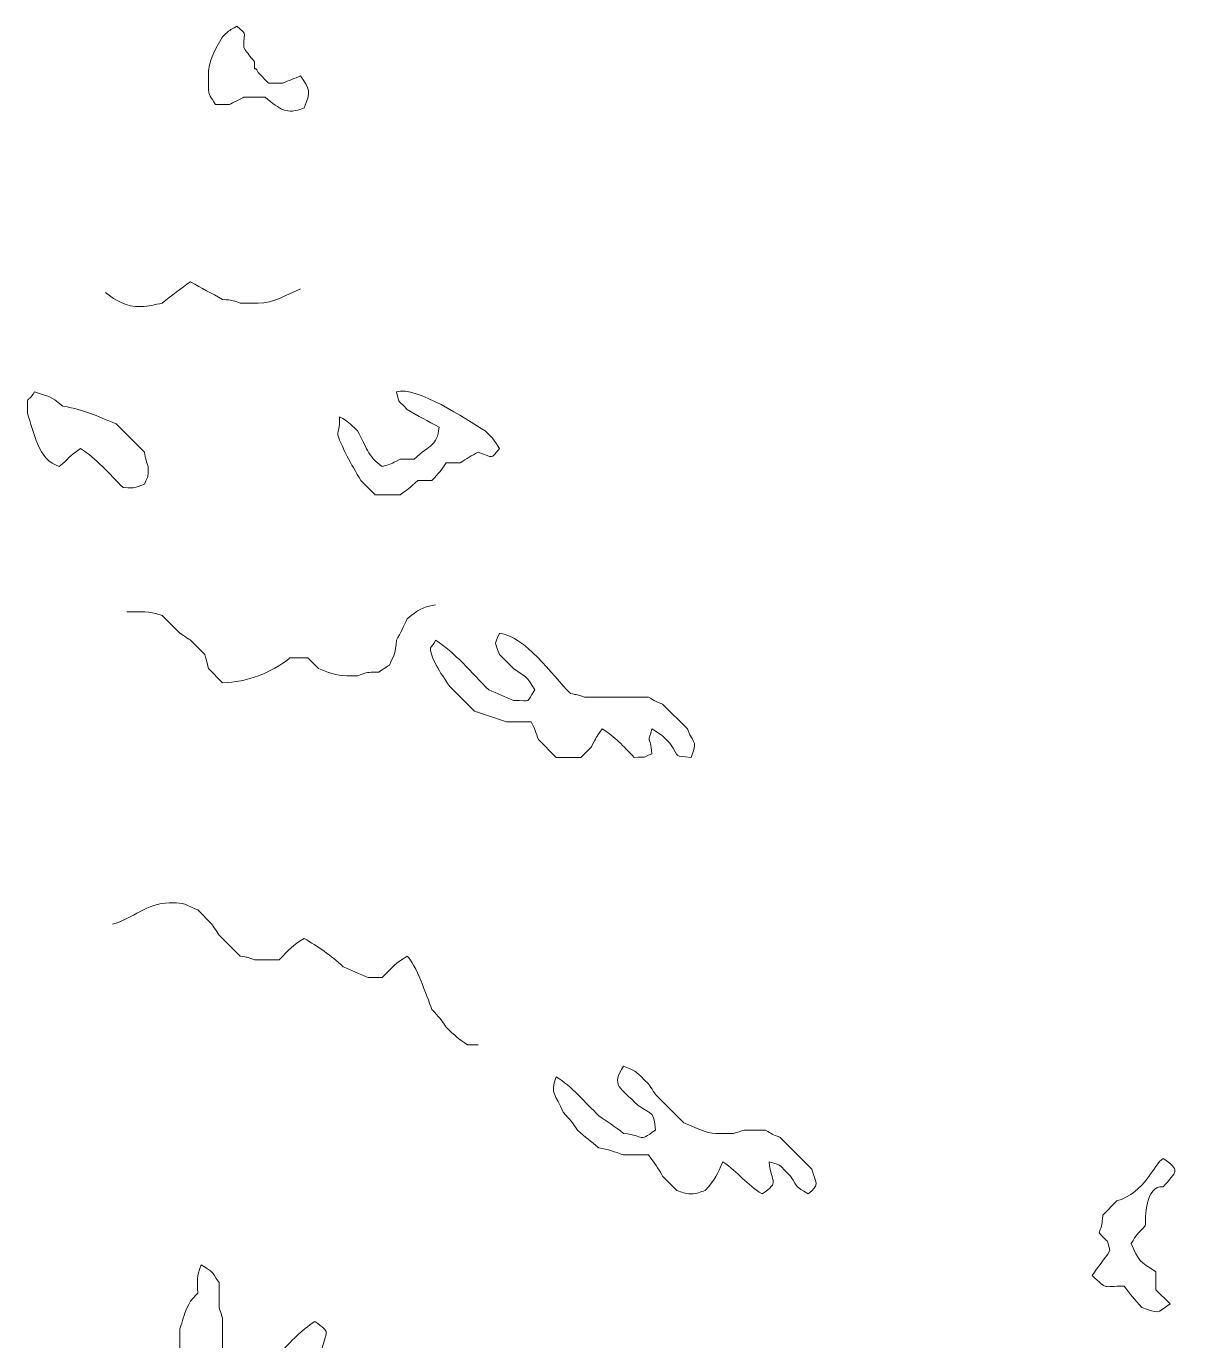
# Model space of a CAD drawing. Header units: millimetres. Extents: x -206 to 205, y -140 to 141.
# Drawn here: x 89.5 to 139.5, y -4.6 to 52.2 of the extents above; entities that cross this region are included whole.
import ezdxf

# ---------------------------------------------------------------- set-up
doc = ezdxf.new("R2010")
doc.units = ezdxf.units.MM
doc.header["$MEASUREMENT"] = 0
doc.layers.add('svg2', color=7, linetype='Continuous')

msp = doc.modelspace()

# ---------------------------------------------------------------- linework, layer by layer
at = {"layer": 'svg2', "lineweight": 9}
for points, knots in [([(98.0246, 51.7317), (98.3852, 52.0908), (98.2845, 51.9777), (98.639, 52.1916), (98.639, 52.1916), (99.0907, 51.8043), (98.9459, 52.0755), (98.9459, 51.2713), (98.9459, 51.2713), (99.1315, 50.9803), (99.1827, 50.9353), (99.4063, 50.6571), (99.4063, 50.6571), (99.4063, 50.0458), (99.3802, 50.6126), (99.5602, 50.1967), (99.5602, 50.1967), (99.5602, 50.1967), (100.0195, 49.7363), (100.0195, 49.7363), (100.0195, 49.7363), (100.0195, 49.7363), (100.6345, 49.7368), (100.6345, 49.7368), (100.6345, 49.7368), (100.886, 49.8396), (101.1485, 49.9419), (101.4017, 50.0432), (101.4017, 50.0432), (101.8351, 49.4344), (101.8252, 49.3577), (101.5552, 48.662), (101.5552, 48.662), (100.751, 48.3506), (100.5444, 48.5879), (99.8671, 49.1224), (99.8671, 49.1224), (99.8671, 49.1224), (98.9459, 49.1224), (98.9459, 49.1224), (98.9459, 49.1224), (98.8476, 49.0672), (98.4384, 48.8713), (98.3326, 48.8156), (98.3326, 48.8156), (98.3326, 48.8156), (97.7187, 48.816), (97.7187, 48.816), (97.7187, 48.816), (97.5141, 49.1618), (97.4113, 49.1428), (97.4113, 49.5834), (97.4113, 49.5834), (97.4113, 49.5834), (97.4113, 50.0432), (97.4113, 50.0432), (97.4113, 50.0432), (97.4113, 50.703), (97.709, 51.2033), (98.0246, 51.7317)], [0, 0, 0, 0, 0.0625, 0.0625, 0.0625, 0.0625, 0.125, 0.125, 0.125, 0.125, 0.1875, 0.1875, 0.1875, 0.1875, 0.25, 0.25, 0.25, 0.25, 0.3125, 0.3125, 0.3125, 0.3125, 0.375, 0.375, 0.375, 0.375, 0.4375, 0.4375, 0.4375, 0.4375, 0.5, 0.5, 0.5, 0.5, 0.5625, 0.5625, 0.5625, 0.5625, 0.625, 0.625, 0.625, 0.625, 0.6875, 0.6875, 0.6875, 0.6875, 0.75, 0.75, 0.75, 0.75, 0.8125, 0.8125, 0.8125, 0.8125, 0.875, 0.875, 0.875, 0.875, 1, 1, 1, 1]), ([(89.8921, 36.3855), (90.5735, 36.1598), (90.5188, 36.2468), (91.1199, 35.7715), (91.1199, 35.7715), (92.147, 35.5777), (92.5045, 35.3726), (93.4217, 35.0048), (93.4217, 35.0048), (93.4217, 35.0048), (94.6499, 33.7766), (94.6499, 33.7766), (94.6499, 33.7766), (94.7189, 33.4472), (94.6867, 33.5127), (94.8029, 33.1628), (94.8029, 33.1628), (94.8029, 32.5459), (94.8294, 32.8589), (94.6499, 32.3955), (94.6499, 32.3955), (94.124, 32.1919), (94.3599, 32.2421), (93.7286, 32.2421), (93.7286, 32.2421), (93.1459, 32.8251), (92.5465, 33.5265), (91.8871, 33.93), (91.8871, 33.93), (91.3346, 33.5843), (91.4068, 33.4953), (90.9673, 33.1628), (90.9673, 33.1628), (90.0441, 33.4338), (89.8691, 34.6452), (89.5852, 35.4647), (89.5852, 35.4647), (89.6062, 36.4181), (89.5397, 35.7705), (89.8921, 36.3855)], [0, 0, 0, 0, 0.0909091, 0.0909091, 0.0909091, 0.0909091, 0.1818182, 0.1818182, 0.1818182, 0.1818182, 0.2727273, 0.2727273, 0.2727273, 0.2727273, 0.3636364, 0.3636364, 0.3636364, 0.3636364, 0.4545455, 0.4545455, 0.4545455, 0.4545455, 0.5454545, 0.5454545, 0.5454545, 0.5454545, 0.6363636, 0.6363636, 0.6363636, 0.6363636, 0.7272727, 0.7272727, 0.7272727, 0.7272727, 0.8181818, 0.8181818, 0.8181818, 0.8181818, 1, 1, 1, 1]), ([(103.089, 35.3114), (103.5248, 35.0484), (103.4618, 35.0842), (103.8572, 34.6975), (103.8572, 34.6975), (104.2727, 34.0019), (104.2711, 33.6003), (104.9315, 33.163), (104.9315, 33.163), (105.4011, 33.2903), (105.2369, 33.233), (105.6987, 33.4694), (105.6987, 33.4694), (105.6987, 33.4694), (106.3121, 33.4699), (106.3121, 33.4699), (106.3121, 33.4699), (107.0092, 34.1517), (107.3029, 34.0091), (107.3858, 34.8511), (107.3858, 34.8511), (106.9106, 35.136), (106.4809, 35.3333), (106.0051, 35.6183), (106.0051, 35.6183), (105.487, 36.1804), (105.7167, 35.7897), (105.5447, 36.3856), (105.5447, 36.3856), (106.4379, 36.644), (108.5148, 35.2157), (109.3813, 34.6975), (109.3813, 34.6975), (109.7711, 34.3078), (109.7357, 34.3539), (109.9947, 33.9303), (109.9947, 33.9303), (109.5808, 33.4485), (109.7956, 33.5426), (109.0743, 33.7768), (109.0743, 33.7768), (108.7797, 33.6223), (108.5889, 33.5011), (108.307, 33.3164), (108.307, 33.3164), (108.307, 33.3164), (107.6928, 33.317), (107.6928, 33.317), (107.6928, 33.317), (107.4431, 32.942), (107.4109, 32.9082), (107.0794, 32.5492), (107.0794, 32.5492), (107.0794, 32.5492), (106.4661, 32.5492), (106.4661, 32.5492), (106.4661, 32.5492), (106.1049, 32.2167), (106.0701, 32.187), (105.6987, 31.9348), (105.6987, 31.9348), (105.6987, 31.9348), (104.6236, 31.9353), (104.6236, 31.9353), (104.6236, 31.9353), (104.6236, 31.9353), (104.0102, 32.5492), (104.0102, 32.5492), (104.0102, 32.5492), (103.7953, 32.9072), (103.5903, 33.2597), (103.3969, 33.6234), (103.3969, 33.6234), (102.7764, 34.9569), (103.089, 34.2612), (103.089, 35.3114)], [0, 0, 0, 0, 0.05, 0.05, 0.05, 0.05, 0.1, 0.1, 0.1, 0.1, 0.15, 0.15, 0.15, 0.15, 0.2, 0.2, 0.2, 0.2, 0.25, 0.25, 0.25, 0.25, 0.3, 0.3, 0.3, 0.3, 0.35, 0.35, 0.35, 0.35, 0.4, 0.4, 0.4, 0.4, 0.45, 0.45, 0.45, 0.45, 0.5, 0.5, 0.5, 0.5, 0.55, 0.55, 0.55, 0.55, 0.6, 0.6, 0.6, 0.6, 0.65, 0.65, 0.65, 0.65, 0.7, 0.7, 0.7, 0.7, 0.75, 0.75, 0.75, 0.75, 0.8, 0.8, 0.8, 0.8, 0.85, 0.85, 0.85, 0.85, 0.9, 0.9, 0.9, 0.9, 1, 1, 1, 1]), ([(107.2321, 25.6433), (108.0604, 25.1369), (108.8117, 24.2176), (109.534, 23.4954), (109.534, 23.4954), (109.9094, 23.345), (110.2343, 23.1844), (110.6092, 23.0346), (110.6092, 23.0346), (111.4344, 23.053), (111.1054, 22.8709), (111.5289, 23.495), (111.5289, 23.495), (111.1525, 24.1118), (111.1863, 24.0254), (110.6092, 24.4157), (110.6092, 24.4157), (110.6092, 24.4157), (109.9944, 25.0299), (109.9944, 25.0299), (109.9944, 25.0299), (109.7719, 25.718), (109.7667, 25.3267), (109.9944, 25.9507), (109.9944, 25.9507), (111.1009, 25.8413), (112.2604, 24.1446), (113.0636, 23.3414), (113.0636, 23.3414), (113.3935, 23.2724), (113.3285, 23.3041), (113.6784, 23.188), (113.6784, 23.188), (113.6784, 23.188), (116.4396, 23.188), (116.4396, 23.188), (116.4396, 23.188), (116.7373, 22.9978), (116.7373, 23.0109), (117.054, 22.8816), (117.054, 22.8816), (117.054, 22.8816), (118.1281, 21.8069), (118.1281, 21.8069), (118.1281, 21.8069), (118.4438, 21.0197), (118.5579, 21.3317), (118.2821, 20.5797), (118.2821, 20.5797), (117.5006, 20.6564), (117.8325, 20.5101), (117.3609, 21.1931), (117.3609, 21.1931), (116.971, 21.5828), (117.0171, 21.548), (116.5936, 21.8069), (116.5936, 21.8069), (116.3619, 21.061), (116.5266, 21.6079), (116.5936, 20.7327), (116.5936, 20.7327), (116.1041, 20.5388), (116.4467, 20.5931), (115.8263, 20.5792), (115.8263, 20.5792), (115.3209, 21.0856), (115.0247, 21.4523), (114.4457, 21.8069), (114.4457, 21.8069), (114.124, 21.3659), (114.212, 21.5056), (113.9848, 21.0395), (113.9848, 21.0395), (113.9848, 21.0395), (113.5244, 20.5797), (113.5244, 20.5797), (113.5244, 20.5797), (113.5244, 20.5797), (112.4502, 20.5797), (112.4502, 20.5797), (112.4502, 20.5797), (112.4502, 20.5797), (111.6829, 21.3465), (111.6829, 21.3465), (111.6829, 21.3465), (111.576, 21.6693), (111.5172, 21.8115), (111.3755, 22.1143), (111.3755, 22.1143), (111.3755, 22.1143), (110.3023, 22.1138), (110.3023, 22.1138), (110.3023, 22.1138), (109.843, 22.2729), (109.38, 22.415), (108.9206, 22.5742), (108.9206, 22.5742), (108.9206, 22.5742), (107.8465, 23.6484), (107.8465, 23.6484), (107.8465, 23.6484), (107.6399, 23.9655), (107.4387, 24.2259), (107.2643, 24.5691), (107.2643, 24.5691), (106.7825, 25.52), (107.115, 25.2448), (107.2321, 25.6433)], [0, 0, 0, 0, 0.0357143, 0.0357143, 0.0357143, 0.0357143, 0.0714286, 0.0714286, 0.0714286, 0.0714286, 0.1071429, 0.1071429, 0.1071429, 0.1071429, 0.1428571, 0.1428571, 0.1428571, 0.1428571, 0.1785714, 0.1785714, 0.1785714, 0.1785714, 0.2142857, 0.2142857, 0.2142857, 0.2142857, 0.25, 0.25, 0.25, 0.25, 0.2857143, 0.2857143, 0.2857143, 0.2857143, 0.3214286, 0.3214286, 0.3214286, 0.3214286, 0.3571429, 0.3571429, 0.3571429, 0.3571429, 0.3928571, 0.3928571, 0.3928571, 0.3928571, 0.4285714, 0.4285714, 0.4285714, 0.4285714, 0.4642857, 0.4642857, 0.4642857, 0.4642857, 0.5, 0.5, 0.5, 0.5, 0.5357143, 0.5357143, 0.5357143, 0.5357143, 0.5714286, 0.5714286, 0.5714286, 0.5714286, 0.6071429, 0.6071429, 0.6071429, 0.6071429, 0.6428571, 0.6428571, 0.6428571, 0.6428571, 0.6785714, 0.6785714, 0.6785714, 0.6785714, 0.7142857, 0.7142857, 0.7142857, 0.7142857, 0.75, 0.75, 0.75, 0.75, 0.7857143, 0.7857143, 0.7857143, 0.7857143, 0.8214286, 0.8214286, 0.8214286, 0.8214286, 0.8571429, 0.8571429, 0.8571429, 0.8571429, 0.8928571, 0.8928571, 0.8928571, 0.8928571, 0.9285714, 0.9285714, 0.9285714, 0.9285714, 1, 1, 1, 1]), ([(122.5789, 2.4707), (122.9555, 1.9136), (122.76, 2.0706), (123.3463, 1.7033), (123.3463, 1.7033), (123.8348, 2.1228), (123.7269, 2.0783), (123.5002, 2.7781), (123.5002, 2.7781), (123.5002, 2.7781), (122.1185, 4.1592), (122.1185, 4.1592), (122.1185, 4.1592), (121.7856, 4.2784), (121.7948, 4.2943), (121.5048, 4.4656), (121.5048, 4.4656), (121.5048, 4.4656), (120.584, 4.4656), (120.584, 4.4656), (120.584, 4.4656), (120.5749, 4.4625), (120.1493, 4.3215), (120.1232, 4.3128), (120.1232, 4.3128), (120.1232, 4.3128), (119.3559, 4.3128), (119.3559, 4.3128), (119.3559, 4.3128), (118.9752, 4.3128), (118.3317, 4.6299), (117.9752, 4.7731), (117.9752, 4.7731), (117.9752, 4.7731), (116.7476, 6.0003), (116.7476, 6.0003), (116.7476, 6.0003), (116.7383, 6.0187), (116.4576, 6.4345), (116.4406, 6.4611), (116.4406, 6.4611), (115.879, 7.0101), (116.034, 6.9455), (115.3665, 7.2284), (115.3665, 7.2284), (114.796, 6.4034), (115.235, 6.2856), (115.9803, 5.5399), (115.9803, 5.5399), (116.6473, 5.0887), (116.6683, 5.2677), (116.7476, 4.4656), (116.7476, 4.4656), (115.9333, 3.8856), (116.3496, 4.2365), (115.3665, 4.3128), (115.3665, 4.3128), (114.9792, 4.6268), (114.6932, 4.8177), (114.2927, 5.08), (114.2927, 5.08), (113.7091, 5.6621), (113.1106, 6.3639), (112.4502, 6.7675), (112.4502, 6.7675), (112.1627, 5.9813), (112.4322, 6.0422), (112.7582, 5.2329), (112.7582, 5.2329), (113.0897, 4.8723), (113.1198, 4.8381), (113.3714, 4.4656), (113.3714, 4.4656), (113.729, 4.1363), (113.9331, 3.9904), (114.2927, 3.6984), (114.2927, 3.6984), (114.727, 3.616), (114.9628, 3.5311), (115.3665, 3.392), (115.3665, 3.392), (115.3665, 3.392), (116.4406, 3.392), (116.4406, 3.392), (116.4406, 3.392), (116.7532, 2.995), (116.8105, 2.8784), (117.054, 2.4707), (117.054, 2.4707), (117.054, 2.4707), (117.6683, 1.8573), (117.6683, 1.8573), (117.6683, 1.8573), (117.8924, 1.7766), (118.0182, 1.7033), (118.2821, 1.7033), (118.2821, 1.7033), (118.5497, 1.7033), (118.6678, 1.7806), (118.8965, 1.8573), (118.8965, 1.8573), (119.3508, 2.3495), (119.4111, 2.5417), (119.6638, 3.0845), (119.6638, 3.0845), (120.3242, 2.638), (120.6975, 2.1034), (121.3513, 1.7033), (121.3513, 1.7033), (122.1652, 2.2558), (121.7318, 2.1238), (121.6577, 3.0845), (121.6577, 3.0845), (122.314, 2.8963), (122.0337, 3.0047), (122.5789, 2.4707)], [0, 0, 0, 0, 0.0333333, 0.0333333, 0.0333333, 0.0333333, 0.0666667, 0.0666667, 0.0666667, 0.0666667, 0.1, 0.1, 0.1, 0.1, 0.1333333, 0.1333333, 0.1333333, 0.1333333, 0.1666667, 0.1666667, 0.1666667, 0.1666667, 0.2, 0.2, 0.2, 0.2, 0.2333333, 0.2333333, 0.2333333, 0.2333333, 0.2666667, 0.2666667, 0.2666667, 0.2666667, 0.3, 0.3, 0.3, 0.3, 0.3333333, 0.3333333, 0.3333333, 0.3333333, 0.3666667, 0.3666667, 0.3666667, 0.3666667, 0.4, 0.4, 0.4, 0.4, 0.4333333, 0.4333333, 0.4333333, 0.4333333, 0.4666667, 0.4666667, 0.4666667, 0.4666667, 0.5, 0.5, 0.5, 0.5, 0.5333333, 0.5333333, 0.5333333, 0.5333333, 0.5666667, 0.5666667, 0.5666667, 0.5666667, 0.6, 0.6, 0.6, 0.6, 0.6333333, 0.6333333, 0.6333333, 0.6333333, 0.6666667, 0.6666667, 0.6666667, 0.6666667, 0.7, 0.7, 0.7, 0.7, 0.7333333, 0.7333333, 0.7333333, 0.7333333, 0.7666667, 0.7666667, 0.7666667, 0.7666667, 0.8, 0.8, 0.8, 0.8, 0.8333333, 0.8333333, 0.8333333, 0.8333333, 0.8666667, 0.8666667, 0.8666667, 0.8666667, 0.9, 0.9, 0.9, 0.9, 0.9333333, 0.9333333, 0.9333333, 0.9333333, 1, 1, 1, 1]), ([(135.623, -1.8254), (135.8859, -1.436), (136.1463, -1.1495), (136.3902, -0.7511), (136.3902, -0.7511), (136.2224, -0.1332), (136.4353, -0.5439), (135.9298, 0.0161), (135.9298, 0.0161), (136.0797, 0.4663), (136.0465, 0.298), (136.0833, 0.7835), (136.0833, 0.7835), (136.0833, 0.7835), (136.6971, 1.3972), (136.6971, 1.3972), (136.6971, 1.3972), (137.9208, 1.7712), (138.2982, 2.9712), (138.692, 3.2383), (138.692, 3.2383), (139.4553, 2.7207), (139.2813, 2.6644), (138.692, 2.0112), (138.692, 2.0112), (137.9156, 2.096), (137.935, 0.6367), (137.9248, 0.3231), (137.9248, 0.3231), (137.5351, -0.0667), (137.5703, -0.0211), (137.3115, -0.4447), (137.3115, -0.4447), (137.6373, -1.2151), (137.6839, -1.1977), (138.3852, -1.6718), (138.3852, -1.6718), (138.3852, -1.6718), (138.3852, -2.4392), (138.3852, -2.4392), (138.3852, -2.4392), (138.3852, -2.4392), (138.999, -3.0529), (138.999, -3.0529), (138.999, -3.0529), (138.3662, -3.5036), (138.533, -3.454), (137.7709, -3.2065), (137.7709, -3.2065), (137.4414, -2.8494), (137.2957, -2.6458), (137.0035, -2.2857), (137.0035, -2.2857), (136.0378, -2.2857), (136.3304, -2.4632), (135.623, -1.8258), (135.623, -1.8258), (135.623, -1.8258), (135.623, -1.8254), (135.623, -1.8254)], [0, 0, 0, 0, 0.0625, 0.0625, 0.0625, 0.0625, 0.125, 0.125, 0.125, 0.125, 0.1875, 0.1875, 0.1875, 0.1875, 0.25, 0.25, 0.25, 0.25, 0.3125, 0.3125, 0.3125, 0.3125, 0.375, 0.375, 0.375, 0.375, 0.4375, 0.4375, 0.4375, 0.4375, 0.5, 0.5, 0.5, 0.5, 0.5625, 0.5625, 0.5625, 0.5625, 0.625, 0.625, 0.625, 0.625, 0.6875, 0.6875, 0.6875, 0.6875, 0.75, 0.75, 0.75, 0.75, 0.8125, 0.8125, 0.8125, 0.8125, 0.875, 0.875, 0.875, 0.875, 1, 1, 1, 1]), ([(96.4921, -3.2065), (96.7206, -2.8044), (96.6061, -2.9687), (96.9513, -2.5927), (96.9513, -2.5927), (96.9513, -1.9282), (96.8777, -1.9522), (97.1053, -1.3646), (97.1053, -1.3646), (97.6921, -1.7318), (97.4962, -1.5758), (97.8727, -2.1323), (97.8727, -2.1323), (97.8727, -2.1323), (97.8727, -3.2065), (97.8727, -3.2065), (97.8727, -3.2065), (97.8767, -3.2158), (98.0164, -3.6414), (98.0256, -3.6669), (98.0256, -3.6669), (98.0256, -3.6669), (98.0266, -5.0486), (98.0266, -5.0486), (98.0266, -5.0486), (98.3652, -5.3155), (98.4911, -5.5084), (98.9468, -5.5084), (98.9468, -5.5084), (98.9468, -5.5084), (99.5612, -5.5084), (99.5612, -5.5084), (99.5612, -5.5084), (99.9177, -5.5084), (100.1438, -5.337), (100.4815, -5.2016), (100.4815, -5.2016), (101.0149, -4.6685), (101.4093, -4.1918), (102.016, -3.8204), (102.016, -3.8204), (102.752, -4.3201), (102.4855, -4.1881), (102.3224, -5.0486), (102.3224, -5.0486), (101.9029, -5.5033), (101.5781, -5.9412), (101.2487, -6.4291), (101.2487, -6.4291), (101.2309, -6.4378), (100.814, -6.7193), (100.7889, -6.7355), (100.7889, -6.7355), (100.7889, -6.7355), (100.1745, -7.3505), (100.1745, -7.3505), (100.1745, -7.3505), (99.7633, -7.5156), (99.6389, -7.5796), (99.2532, -7.8102), (99.2532, -7.8102), (98.7269, -7.8517), (98.9765, -7.8046), (98.487, -7.9638), (98.487, -7.9638), (98.487, -7.9638), (98.0256, -7.9638), (98.0256, -7.9638), (98.0256, -7.9638), (98.0256, -7.9638), (97.8727, -7.9638), (97.8727, -7.9638), (97.8727, -7.9638), (97.6061, -7.9642), (97.488, -7.8859), (97.2593, -7.8102), (97.2593, -7.8102), (97.2593, -7.8102), (96.4921, -7.0431), (96.4921, -7.0431), (96.4921, -7.0431), (96.3503, -6.6327), (96.1841, -6.2885), (96.1841, -5.8153), (96.1841, -5.8153), (96.1841, -5.8153), (96.1841, -4.5876), (96.1841, -4.5876), (96.1841, -4.5876), (96.1841, -4.5876), (96.1841, -4.1272), (96.1841, -4.1272), (96.1841, -4.1272), (96.3023, -3.7646), (96.3503, -3.5616), (96.4921, -3.2065)], [0, 0, 0, 0, 0.04, 0.04, 0.04, 0.04, 0.08, 0.08, 0.08, 0.08, 0.12, 0.12, 0.12, 0.12, 0.16, 0.16, 0.16, 0.16, 0.2, 0.2, 0.2, 0.2, 0.24, 0.24, 0.24, 0.24, 0.28, 0.28, 0.28, 0.28, 0.32, 0.32, 0.32, 0.32, 0.36, 0.36, 0.36, 0.36, 0.4, 0.4, 0.4, 0.4, 0.44, 0.44, 0.44, 0.44, 0.48, 0.48, 0.48, 0.48, 0.52, 0.52, 0.52, 0.52, 0.56, 0.56, 0.56, 0.56, 0.6, 0.6, 0.6, 0.6, 0.64, 0.64, 0.64, 0.64, 0.68, 0.68, 0.68, 0.68, 0.72, 0.72, 0.72, 0.72, 0.76, 0.76, 0.76, 0.76, 0.8, 0.8, 0.8, 0.8, 0.84, 0.84, 0.84, 0.84, 0.88, 0.88, 0.88, 0.88, 0.92, 0.92, 0.92, 0.92, 1, 1, 1, 1])]:
    msp.add_open_spline(points, degree=3, knots=knots, dxfattribs=at)
at = {"layer": 'svg2', "color": 1, "lineweight": 9}
for points, knots in [([(101.4015, 40.8358), (100.7922, 40.5913), (100.2588, 40.222), (99.56, 40.2224), (99.56, 40.2224), (99.56, 40.2224), (99.2536, 40.222), (99.2536, 40.222), (99.2536, 40.222), (99.2536, 40.222), (98.7927, 40.222), (98.7927, 40.222), (98.7927, 40.222), (98.3426, 40.3714), (98.5104, 40.338), (98.0255, 40.3754), (98.0255, 40.3754), (97.5502, 40.6603), (97.1205, 40.8578), (96.6448, 41.1432), (96.6448, 41.1432), (96.2172, 40.8536), (95.8279, 40.5555), (95.4172, 40.2224), (95.4172, 40.2224), (95.0765, 40.1581), (94.8648, 40.0685), (94.4959, 40.0685), (94.4959, 40.0685), (93.8457, 40.0685), (93.4539, 40.2936), (92.9614, 40.6824)], [0, 0, 0, 0, 0.1111111, 0.1111111, 0.1111111, 0.1111111, 0.2222222, 0.2222222, 0.2222222, 0.2222222, 0.3333333, 0.3333333, 0.3333333, 0.3333333, 0.4444444, 0.4444444, 0.4444444, 0.4444444, 0.5555556, 0.5555556, 0.5555556, 0.5555556, 0.6666667, 0.6666667, 0.6666667, 0.6666667, 0.7777778, 0.7777778, 0.7777778, 0.7777778, 1, 1, 1, 1]), ([(107.2321, 27.178), (106.5655, 27.0377), (106.5447, 26.9902), (106.0054, 26.564), (106.0054, 26.564), (105.8546, 26.2418), (105.7257, 25.9573), (105.5446, 25.6433), (105.5446, 25.6433), (105.4985, 25.0463), (105.4756, 25.0811), (105.2382, 24.5691), (105.2382, 24.5691), (105.2188, 24.5584), (104.8034, 24.2791), (104.7773, 24.2622), (104.7773, 24.2622), (104.1738, 24.2494), (104.3978, 24.2848), (103.8561, 24.1092), (103.8561, 24.1092), (103.8561, 24.1092), (103.3957, 24.1087), (103.3957, 24.1087), (103.3957, 24.1087), (102.923, 24.1092), (102.5782, 24.2735), (102.168, 24.4157), (102.168, 24.4157), (102.168, 24.4157), (101.7082, 24.8761), (101.7082, 24.8761), (101.7082, 24.8761), (101.7082, 24.8761), (100.9409, 24.8761), (100.9409, 24.8761), (100.9409, 24.8761), (100.1296, 24.2366), (99.0886, 23.8248), (98.0246, 23.8018), (98.0246, 23.8018), (98.0246, 23.8018), (97.4113, 24.4157), (97.4113, 24.4157), (97.4113, 24.4157), (97.3422, 24.7451), (97.3734, 24.6796), (97.2573, 25.0299), (97.2573, 25.0299), (97.2573, 25.0299), (96.6441, 25.6433), (96.6441, 25.6433), (96.6441, 25.6433), (96.6261, 25.6526), (96.2092, 25.9334), (96.1831, 25.9507), (96.1831, 25.9507), (96.1831, 25.9507), (95.4158, 26.718), (95.4158, 26.718), (95.4158, 26.718), (94.7544, 26.9323), (94.6045, 26.871), (93.8812, 26.871)], [0, 0, 0, 0, 0.0588235, 0.0588235, 0.0588235, 0.0588235, 0.1176471, 0.1176471, 0.1176471, 0.1176471, 0.1764706, 0.1764706, 0.1764706, 0.1764706, 0.2352941, 0.2352941, 0.2352941, 0.2352941, 0.2941176, 0.2941176, 0.2941176, 0.2941176, 0.3529412, 0.3529412, 0.3529412, 0.3529412, 0.4117647, 0.4117647, 0.4117647, 0.4117647, 0.4705882, 0.4705882, 0.4705882, 0.4705882, 0.5294118, 0.5294118, 0.5294118, 0.5294118, 0.5882353, 0.5882353, 0.5882353, 0.5882353, 0.6470588, 0.6470588, 0.6470588, 0.6470588, 0.7058824, 0.7058824, 0.7058824, 0.7058824, 0.7647059, 0.7647059, 0.7647059, 0.7647059, 0.8235294, 0.8235294, 0.8235294, 0.8235294, 0.8823529, 0.8823529, 0.8823529, 0.8823529, 1, 1, 1, 1]), ([(109.0745, 8.1484), (109.0745, 8.1484), (108.6141, 8.149), (108.6141, 8.149), (108.6141, 8.149), (108.1823, 8.44), (108.0965, 8.5214), (107.6928, 8.9162), (107.6928, 8.9162), (107.4432, 9.2897), (107.4109, 9.324), (107.0794, 9.6836), (107.0794, 9.6836), (106.8396, 10.2815), (106.39, 11.6544), (106.0053, 11.9854), (106.0053, 11.9854), (105.4876, 11.6688), (105.3808, 11.5148), (104.9301, 11.0641), (104.9301, 11.0641), (104.9301, 11.0641), (104.3167, 11.0647), (104.3167, 11.0647), (104.3167, 11.0647), (103.9424, 11.2151), (103.6174, 11.3747), (103.243, 11.5251), (103.243, 11.5251), (102.7085, 12.0182), (102.1468, 12.4029), (101.5545, 12.7528), (101.5545, 12.7528), (101.0379, 12.4365), (100.931, 12.2821), (100.4803, 11.8314), (100.4803, 11.8314), (100.4803, 11.8314), (99.4066, 11.8314), (99.4066, 11.8314), (99.4066, 11.8314), (99.0286, 11.9675), (99.1436, 11.9174), (98.7927, 11.9854), (98.7927, 11.9854), (98.7927, 11.9854), (97.8719, 12.9062), (97.8719, 12.9062), (97.8719, 12.9062), (97.8628, 12.924), (97.5819, 13.3399), (97.5651, 13.3666), (97.5651, 13.3666), (97.5651, 13.3666), (96.9507, 13.9799), (96.9507, 13.9799), (96.9507, 13.9799), (96.6132, 14.1155), (96.387, 14.2867), (96.0304, 14.2873), (96.0304, 14.2873), (96.0304, 14.2873), (95.7226, 14.2873), (95.7226, 14.2873), (95.7226, 14.2873), (94.7547, 14.2873), (94.1343, 13.5962), (93.2682, 13.3666)], [0, 0, 0, 0, 0.0555556, 0.0555556, 0.0555556, 0.0555556, 0.1111111, 0.1111111, 0.1111111, 0.1111111, 0.1666667, 0.1666667, 0.1666667, 0.1666667, 0.2222222, 0.2222222, 0.2222222, 0.2222222, 0.2777778, 0.2777778, 0.2777778, 0.2777778, 0.3333333, 0.3333333, 0.3333333, 0.3333333, 0.3888889, 0.3888889, 0.3888889, 0.3888889, 0.4444444, 0.4444444, 0.4444444, 0.4444444, 0.5, 0.5, 0.5, 0.5, 0.5555556, 0.5555556, 0.5555556, 0.5555556, 0.6111111, 0.6111111, 0.6111111, 0.6111111, 0.6666667, 0.6666667, 0.6666667, 0.6666667, 0.7222222, 0.7222222, 0.7222222, 0.7222222, 0.7777778, 0.7777778, 0.7777778, 0.7777778, 0.8333333, 0.8333333, 0.8333333, 0.8333333, 0.8888889, 0.8888889, 0.8888889, 0.8888889, 1, 1, 1, 1])]:
    msp.add_open_spline(points, degree=3, knots=knots, dxfattribs=at)

doc.saveas('drawing.dxf')
